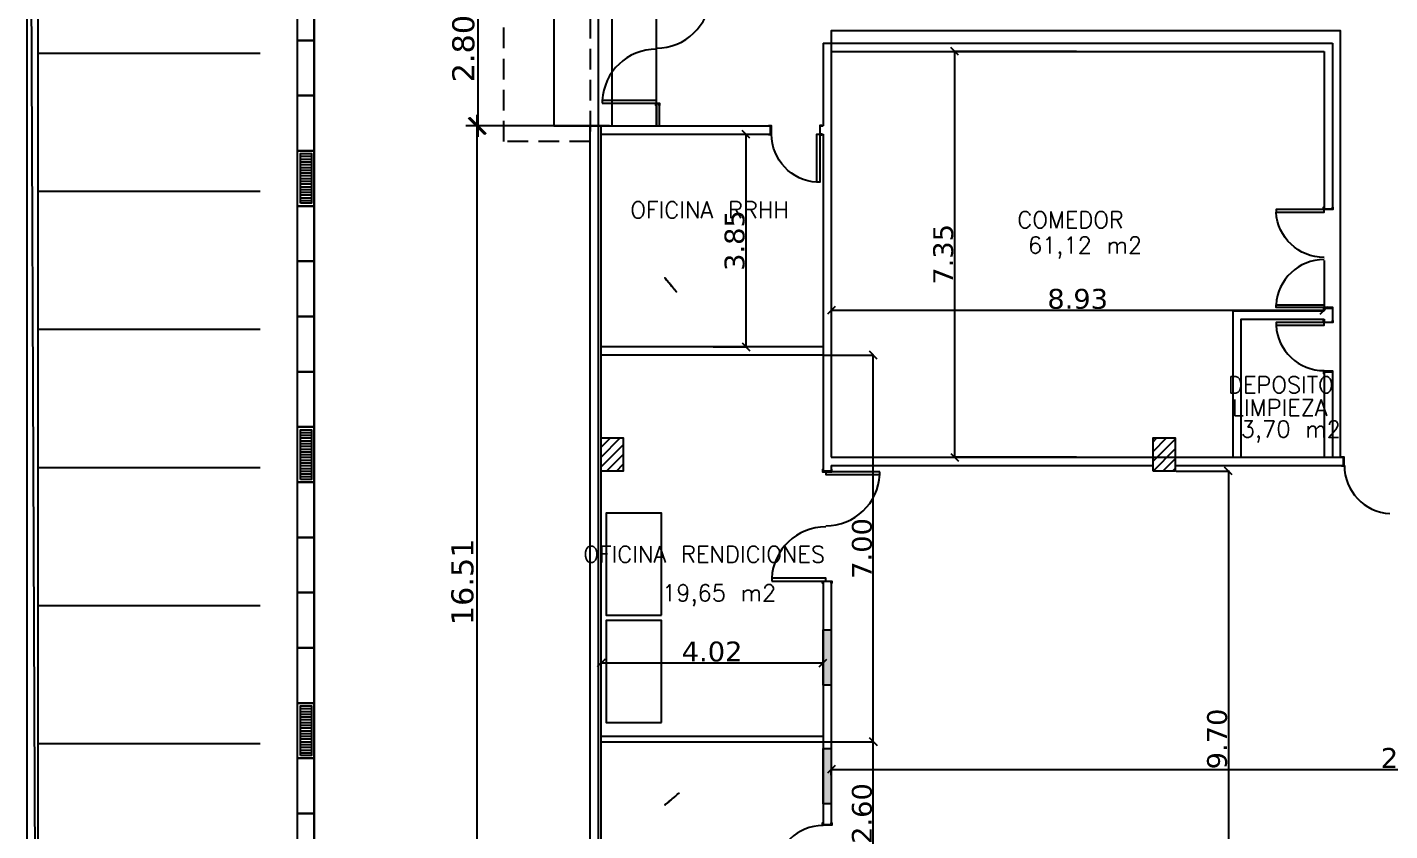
# Model space of a CAD drawing. Header units: millimetres. Extents: x 403 to 619, y 594 to 709.
# Drawn here: x 409.08 to 433.77, y 608.11 to 622.66 of the extents above; entities that cross this region are included whole.
import ezdxf

# ---------------------------------------------------------------- set-up
doc = ezdxf.new("R2010")
doc.units = ezdxf.units.MM
doc.linetypes.add('HIDDEN2', pattern=[0.1875, 0.125, -0.0625])
doc.layers.add('01-HATCH PAREDES 7070', color=254, linetype='Continuous', true_color=0xe6e6e6)
for name, color, linetype in [('Carpinterias', 5, 'Continuous'), ('COTAS', 6, 'Continuous'), ('Hatch ANMAT', 252, 'Continuous'), ('HATCH MINISTERIO', 252, 'Continuous'), ('Mobiliario', 8, 'Continuous')]:
    doc.layers.add(name, color=color, linetype=linetype)
doc.layers.add('Muros', color=1, linetype='Continuous', lineweight=25)
doc.styles.add('ARIAL', font='verdana.ttf')
doc.styles.get("Standard").update_dxf_attribs({"font": 'txt.shx'})
doc.dimstyles.new('200', dxfattribs={"dimscale": 0.2, "dimtxt": 1.8, "dimasz": 0.7, "dimexe": 0, "dimexo": 0.1, "dimgap": 0.08, "dimtad": 1, "dimzin": 5, "dimdsep": 46, "dimtxsty": 'ARIAL', "dimblk": 'OBLIQUE', "dimcen": -0.2, "dimdle": 0.05, "dimclrd": 1, "dimclre": 252, "dimclrt": 1, "dimadec": 3, "dimazin": 0, "dimtfac": 1, "dimtix": 1, "dimtmove": 2, "dimatfit": 3, "dimldrblk": 'NONE', "dimfxl": 0, "dimtolj": 1, "dimtzin": 5, "dimlwd": -1, "dimarcsym": 0})
doc.dimstyles.new('COTAS_100', dxfattribs={"dimtxt": 0.4, "dimasz": 0.3, "dimexe": 0.2, "dimexo": 0.05, "dimgap": 0.05, "dimtad": 1, "dimzin": 1, "dimdsep": 46, "dimtxsty": 'ARIAL', "dimblk": 'ARCHTICK', "dimcen": 0.2, "dimdle": 0.2, "dimclrd": 151, "dimclre": 252, "dimclrt": 2, "dimaunit": 1, "dimadec": 0, "dimazin": 0, "dimtfac": 1, "dimtmove": 0, "dimatfit": 3, "dimfxl": 1, "dimarcsym": 0})

# ---------------------------------------------------------------- blocks, each defined once
blk = doc.blocks.new('A$C3E6B7836')
h = blk.add_hatch()
h.set_pattern_fill('ANSI31', color=256, style=0)
h.set_pattern_definition([(45, (-13.37838, -34.88476), (-0.08838835, 0.08838835), [])])
h.paths.add_polyline_path([(-0.2, -0.3), (-0.2, 0.3), (0.2, 0.3), (0.2, -0.3)])
blk.add_lwpolyline([(-0.2, -0.3), (-0.2, 0.3), (0.2, 0.3), (0.2, -0.3), (-0.2, -0.3)])
blk = doc.blocks.new('A$C27C67A46')
at = {"color": 1}
for points in [[(-0.15, 0), (-0.15, 0.03), (-0.16, 0.03), (-0.16, -0.01), (0.01, -0.01), (0.01, 0.03), (0, 0.03), (0, 0), (-0.15, 0)], [(0.88, -0.01), (-0.1, -0.01), (-0.1, -0.06), (0.88, -0.06), (0.88, -0.01)], [(-1.08, -1.99), (-0.1, -1.99), (-0.1, -1.94), (-1.08, -1.94), (-1.08, -1.99)], [(-0.15, -2), (-0.15, -2.03), (-0.16, -2.03), (-0.16, -1.99), (0.01, -1.99), (0.01, -2.03), (0, -2.03), (0, -2), (-0.15, -2)]]:
    blk.add_lwpolyline(points, dxfattribs=at)
for centre, start, end in [((-0.1, -0.01), 270, 357.0793), ((-0.1, -1.99), 90, 177.0793)]:
    blk.add_arc(centre, 0.981, start, end, dxfattribs=at)
blk = doc.blocks.new('A$C16405367')
at = {"color": 1}
for points in [[(0.93, 1.02), (0.96, 1.02), (0.96, 1.03), (0.92, 1.03), (0.92, 0.86), (0.96, 0.86), (0.96, 0.87), (0.93, 0.87), (0.93, 1.02)], [(0.92, 0.87), (0.92, 0), (0.87, 0), (0.87, 0.87), (0.92, 0.87)]]:
    blk.add_lwpolyline(points, dxfattribs=at)
blk.add_arc((0.92, 0.87), 0.871, 180, 266.7108, dxfattribs=at)
blk = doc.blocks.new('A$C66EF1AA0')
at = {"color": 1}
for points in [[(-0.01, 0), (-0.01, 0.87), (-0.06, 0.87), (-0.06, 0), (-0.01, 0)], [(-0.9, -0.15), (-0.93, -0.15), (-0.93, -0.16), (-0.89, -0.16), (-0.89, 0.01), (-0.93, 0.01), (-0.93, 0), (-0.9, 0), (-0.9, -0.15)], [(0, -0.15), (0.03, -0.15), (0.03, -0.16), (-0.01, -0.16), (-0.01, 0.01), (0.03, 0.01), (0.03, 0), (0, 0), (0, -0.15)]]:
    blk.add_lwpolyline(points, dxfattribs=at)
blk.add_arc((-0.01, 0), 0.871, 93.2892, 180, dxfattribs=at)
blk = doc.blocks.new('24561')
at = {"layer": 'Mobiliario', "extrusion": (0, -1, 0), "elevation": 872.871823}
blk.add_lwpolyline([(127.995422, 628.438857, 0.818521), (138.490141, 518.308803, 0.092289), (330.893339, 468.896709)], format="xyb", dxfattribs=at)
blk = doc.blocks.new('OL-EIN-MCPBL')
at = {"layer": 'Mobiliario', "extrusion": (5.68434e-17, -1, 0), "elevation": -66.131157}
blk.add_lwpolyline([(212.931913, 494.698246, 0.816137), (247.914312, 668.225162, 0.077765), (10.033996, 654.240394)], format="xyb", dxfattribs=at)
at = {"layer": 'Mobiliario'}
blk.add_blockref('24561', (-117.961425, 939.00298, 25.801537), dxfattribs=at)
blk = doc.blocks.new('A$C17A91D92')
at = {"color": 1}
for points in [[(0.15, 0.9), (0.15, 0.93), (0.16, 0.93), (0.16, 0.89), (-0.01, 0.89), (-0.01, 0.93), (0, 0.93), (0, 0.9), (0.15, 0.9)], [(0, 0.01), (-0.87, 0.01), (-0.87, 0.06), (0, 0.06), (0, 0.01)], [(0.15, 0), (0.15, -0.03), (0.16, -0.03), (0.16, 0.01), (-0.01, 0.01), (-0.01, -0.03), (0, -0.03), (0, 0), (0.15, 0)]]:
    blk.add_lwpolyline(points, dxfattribs=at)
blk.add_arc((0, 0.01), 0.871, 90, 176.7108, dxfattribs=at)
blk = doc.blocks.new('_OBLIQUE')
at = {"color": 0, "linetype": 'ByBlock', "ltscale": 0.05}
blk.add_line((-0.5, -0.5), (0.5, 0.5), dxfattribs=at)
blk = doc.blocks.new('*D48')
at = {"layer": 'COTAS', "color": 252, "lineweight": -2}
for p, q in [((429.896214, 614.620915), (430.843432, 614.620915)), ((429.896214, 604.920915), (430.843432, 604.920915))]:
    blk.add_line(p, q, dxfattribs=at)
at = {"layer": 'COTAS', "color": 1}
blk.add_line((430.843432, 614.630915), (430.843432, 604.910915), dxfattribs=at)
at = {"layer": 'Defpoints', "color": 0}
for p in [(429.876214, 614.620915), (429.876214, 604.920915), (430.843432, 604.920915)]:
    blk.add_point(p, dxfattribs=at)
at = {"layer": 'COTAS', "color": 1, "xscale": 0.14, "yscale": 0.14, "zscale": 0.14}
for p, rotation in [((430.843432, 614.620915), 90), ((430.843432, 604.920915), 270)]:
    blk.add_blockref('_OBLIQUE', p, dxfattribs=dict(at, rotation=rotation))
at = {"layer": 'COTAS', "color": 1, "insert": (430.639872, 609.770915), "char_height": 0.36, "attachment_point": 5, "rotation": 90, "style": 'ARIAL'}
blk.add_mtext('\\A1;9.70', dxfattribs=at)
blk = doc.blocks.new('_None')
blk = doc.blocks.new('*D49')
at = {"layer": 'COTAS', "color": 1}
blk.add_line((423.636214, 609.220915), (444.986214, 609.220915), dxfattribs=at)
at = {"layer": 'COTAS', "color": 252, "lineweight": -2}
for p, q in [((423.646214, 609.115915), (423.646214, 609.220915)), ((444.976214, 609.240915), (444.976214, 609.220915))]:
    blk.add_line(p, q, dxfattribs=at)
at = {"layer": 'Defpoints', "color": 0}
for p in [(444.976214, 609.220915), (444.976214, 609.220915), (423.646214, 609.095915)]:
    blk.add_point(p, dxfattribs=at)
at = {"layer": 'COTAS', "color": 1, "xscale": 0.14, "yscale": 0.14, "zscale": 0.14, "rotation": 180}
blk.add_blockref('_OBLIQUE', (423.646214, 609.220915), dxfattribs=at)
at = {"layer": 'COTAS', "color": 1, "xscale": 0.14, "yscale": 0.14, "zscale": 0.14}
blk.add_blockref('_OBLIQUE', (444.976214, 609.220915), dxfattribs=at)
at = {"layer": 'COTAS', "color": 1, "insert": (434.311214, 609.424475), "char_height": 0.36, "attachment_point": 5, "style": 'ARIAL'}
blk.add_mtext('\\A1;21.33', dxfattribs=at)
blk = doc.blocks.new('*D51')
at = {"layer": 'COTAS', "color": 252, "lineweight": -2}
for p, q in [((423.516214, 609.720915), (424.40698, 609.720915)), ((423.516214, 607.120915), (424.40698, 607.120915))]:
    blk.add_line(p, q, dxfattribs=at)
at = {"layer": 'COTAS', "color": 1}
blk.add_line((424.40698, 607.110915), (424.40698, 609.730915), dxfattribs=at)
at = {"layer": 'Defpoints', "color": 0}
for p in [(423.496214, 609.720915), (424.40698, 609.720915), (423.496214, 607.120915)]:
    blk.add_point(p, dxfattribs=at)
at = {"layer": 'COTAS', "color": 1, "xscale": 0.14, "yscale": 0.14, "zscale": 0.14}
for p, rotation in [((424.40698, 609.720915), 90), ((424.40698, 607.120915), 270)]:
    blk.add_blockref('_OBLIQUE', p, dxfattribs=dict(at, rotation=rotation))
at = {"layer": 'COTAS', "color": 1, "insert": (424.20342, 608.420915), "char_height": 0.36, "attachment_point": 5, "rotation": 90, "style": 'ARIAL'}
blk.add_mtext('\\A1;2.60', dxfattribs=at)
blk = doc.blocks.new('*D52')
at = {"layer": 'COTAS', "color": 252, "lineweight": -2}
for p, q in [((423.516214, 616.720915), (424.40698, 616.720915)), ((423.516214, 609.720915), (424.40698, 609.720915))]:
    blk.add_line(p, q, dxfattribs=at)
at = {"layer": 'COTAS', "color": 1}
blk.add_line((424.40698, 609.710915), (424.40698, 616.730915), dxfattribs=at)
at = {"layer": 'Defpoints', "color": 0}
for p in [(423.496214, 616.720915), (424.40698, 616.720915), (423.496214, 609.720915)]:
    blk.add_point(p, dxfattribs=at)
at = {"layer": 'COTAS', "color": 1, "xscale": 0.14, "yscale": 0.14, "zscale": 0.14}
for p, rotation in [((424.40698, 616.720915), 90), ((424.40698, 609.720915), 270)]:
    blk.add_blockref('_OBLIQUE', p, dxfattribs=dict(at, rotation=rotation))
at = {"layer": 'COTAS', "color": 1, "insert": (424.20342, 613.220915), "char_height": 0.36, "attachment_point": 5, "rotation": 90, "style": 'ARIAL'}
blk.add_mtext('\\A1;7.00', dxfattribs=at)
blk = doc.blocks.new('*D53')
at = {"layer": 'COTAS', "color": 252, "lineweight": -2}
for p, q in [((421.036214, 620.720915), (422.100502, 620.720915)), ((421.506214, 616.870915), (422.100502, 616.870915))]:
    blk.add_line(p, q, dxfattribs=at)
at = {"layer": 'COTAS', "color": 1}
blk.add_line((422.100502, 620.730915), (422.100502, 616.860915), dxfattribs=at)
at = {"layer": 'Defpoints', "color": 0}
for p in [(421.016214, 620.720915), (421.486214, 616.870915), (422.100502, 616.870915)]:
    blk.add_point(p, dxfattribs=at)
at = {"layer": 'COTAS', "color": 1, "xscale": 0.14, "yscale": 0.14, "zscale": 0.14}
for p, rotation in [((422.100502, 620.720915), 90), ((422.100502, 616.870915), 270)]:
    blk.add_blockref('_OBLIQUE', p, dxfattribs=dict(at, rotation=rotation))
at = {"layer": 'COTAS', "color": 1, "insert": (421.896222, 618.795915), "char_height": 0.36, "attachment_point": 5, "rotation": 90, "style": 'ARIAL'}
blk.add_mtext('\\A1;3.85', dxfattribs=at)
blk = doc.blocks.new('*D54')
at = {"layer": 'COTAS', "color": 1}
blk.add_line((419.466214, 611.147869), (423.506214, 611.147869), dxfattribs=at)
at = {"layer": 'COTAS', "color": 252, "lineweight": -2}
for p, q in [((419.476214, 611.011642), (419.476214, 611.147869)), ((423.496214, 611.011642), (423.496214, 611.147869))]:
    blk.add_line(p, q, dxfattribs=at)
at = {"layer": 'Defpoints', "color": 0}
for p in [(423.496214, 611.147869), (419.476214, 610.991642), (423.496214, 610.991642)]:
    blk.add_point(p, dxfattribs=at)
at = {"layer": 'COTAS', "color": 1, "xscale": 0.14, "yscale": 0.14, "zscale": 0.14, "rotation": 180}
blk.add_blockref('_OBLIQUE', (419.476214, 611.147869), dxfattribs=at)
at = {"layer": 'COTAS', "color": 1, "xscale": 0.14, "yscale": 0.14, "zscale": 0.14}
blk.add_blockref('_OBLIQUE', (423.496214, 611.147869), dxfattribs=at)
at = {"layer": 'COTAS', "color": 1, "insert": (421.486214, 611.351429), "char_height": 0.36, "attachment_point": 5, "style": 'ARIAL'}
blk.add_mtext('\\A1;4.02', dxfattribs=at)
blk = doc.blocks.new('*D55')
at = {"layer": 'COTAS', "color": 1}
blk.add_line((425.880369, 622.230915), (425.880369, 614.860915), dxfattribs=at)
at = {"layer": 'COTAS', "color": 252, "lineweight": -2}
for p, q in [((428.091214, 622.220915), (425.880369, 622.220915)), ((428.091214, 614.870915), (425.880369, 614.870915))]:
    blk.add_line(p, q, dxfattribs=at)
at = {"layer": 'Defpoints', "color": 0}
for p in [(428.111214, 622.220915), (425.880369, 614.870915), (428.111214, 614.870915)]:
    blk.add_point(p, dxfattribs=at)
at = {"layer": 'COTAS', "color": 1, "xscale": 0.14, "yscale": 0.14, "zscale": 0.14}
for p, rotation in [((425.880369, 622.220915), 90), ((425.880369, 614.870915), 270)]:
    blk.add_blockref('_OBLIQUE', p, dxfattribs=dict(at, rotation=rotation))
at = {"layer": 'COTAS', "color": 1, "insert": (425.676809, 618.545915), "char_height": 0.36, "attachment_point": 5, "rotation": 90, "style": 'ARIAL'}
blk.add_mtext('\\A1;7.35', dxfattribs=at)
blk = doc.blocks.new('*D56')
at = {"layer": 'COTAS', "color": 252, "lineweight": -2}
for p, q in [((423.646214, 618.525915), (423.646214, 617.532636)), ((432.576214, 618.432351), (432.576214, 617.532636))]:
    blk.add_line(p, q, dxfattribs=at)
at = {"layer": 'COTAS', "color": 1}
blk.add_line((423.636214, 617.532636), (432.586214, 617.532636), dxfattribs=at)
at = {"layer": 'Defpoints', "color": 0}
for p in [(423.646214, 618.545915), (432.576214, 618.452351), (432.576214, 617.532636)]:
    blk.add_point(p, dxfattribs=at)
at = {"layer": 'COTAS', "color": 1, "xscale": 0.14, "yscale": 0.14, "zscale": 0.14, "rotation": 180}
blk.add_blockref('_OBLIQUE', (423.646214, 617.532636), dxfattribs=at)
at = {"layer": 'COTAS', "color": 1, "xscale": 0.14, "yscale": 0.14, "zscale": 0.14}
blk.add_blockref('_OBLIQUE', (432.576214, 617.532636), dxfattribs=at)
at = {"layer": 'COTAS', "color": 1, "insert": (428.111214, 617.736916), "char_height": 0.36, "attachment_point": 5, "style": 'ARIAL'}
blk.add_mtext('\\A1;8.93', dxfattribs=at)
blk = doc.blocks.new('_ARCHTICK')
at = {"color": 0, "linetype": 'ByBlock', "const_width": 0.15}
blk.add_lwpolyline([(-0.5, -0.5), (0.5, 0.5)], dxfattribs=at)
blk = doc.blocks.new('*D89')
at = {"layer": '01-HATCH PAREDES 7070', "color": 252, "lineweight": -2}
for p, q in [((419.426214, 623.670915), (417.040628, 623.670915)), ((419.626214, 620.870915), (417.040628, 620.870915))]:
    blk.add_line(p, q, dxfattribs=at)
at = {"layer": '01-HATCH PAREDES 7070', "color": 151, "lineweight": -2}
blk.add_line((417.240628, 623.870915), (417.240628, 620.670915), dxfattribs=at)
at = {"layer": 'Defpoints', "color": 0}
for p in [(419.476214, 623.670915), (417.240628, 620.870915), (419.676214, 620.870915)]:
    blk.add_point(p, dxfattribs=at)
at = {"layer": '01-HATCH PAREDES 7070', "color": 151, "lineweight": -2, "xscale": 0.3, "yscale": 0.3, "zscale": 0.3}
for p, rotation in [((417.240628, 623.670915), 90), ((417.240628, 620.870915), 270)]:
    blk.add_blockref('_ARCHTICK', p, dxfattribs=dict(at, rotation=rotation))
at = {"layer": '01-HATCH PAREDES 7070', "color": 2, "insert": (416.981428, 622.270915), "char_height": 0.4, "attachment_point": 5, "rotation": 90, "style": 'ARIAL'}
blk.add_mtext('2.80', dxfattribs=at)
blk = doc.blocks.new('*D91')
at = {"layer": '01-HATCH PAREDES 7070', "color": 151, "lineweight": -2}
blk.add_line((417.222631, 621.070915), (417.222631, 604.16019), dxfattribs=at)
at = {"layer": '01-HATCH PAREDES 7070', "color": 252, "lineweight": -2}
for p, q in [((419.226214, 620.870915), (417.022631, 620.870915)), ((419.226214, 604.36019), (417.022631, 604.36019))]:
    blk.add_line(p, q, dxfattribs=at)
at = {"layer": 'Defpoints', "color": 0}
for p in [(419.276214, 620.870915), (417.222631, 604.36019), (419.276214, 604.36019)]:
    blk.add_point(p, dxfattribs=at)
at = {"layer": '01-HATCH PAREDES 7070', "color": 151, "lineweight": -2, "xscale": 0.3, "yscale": 0.3, "zscale": 0.3}
for p, rotation in [((417.222631, 620.870915), 90), ((417.222631, 604.36019), 270)]:
    blk.add_blockref('_ARCHTICK', p, dxfattribs=dict(at, rotation=rotation))
at = {"layer": '01-HATCH PAREDES 7070', "color": 2, "insert": (416.964631, 612.615553), "char_height": 0.4, "attachment_point": 5, "rotation": 90, "style": 'ARIAL'}
blk.add_mtext('16.51', dxfattribs=at)

msp = doc.modelspace()

# ---------------------------------------------------------------- hatches: boundary and pattern name
for points in [[(423.496214, 610.745915), (423.496214, 611.745915), (423.646214, 611.745915), (423.646214, 610.745915)], [(423.496214, 608.595915), (423.496214, 609.595915), (423.646214, 609.595915), (423.646214, 608.595915)]]:
    msp.add_hatch(color=5).paths.add_polyline_path(points)

# ---------------------------------------------------------------- linework, layer by layer
at = {"color": 2}
msp.add_line((409.076214, 594.220915), (409.076214, 642.240915), dxfattribs=at)
for p, q in [((418.617567, 623.670915), (418.617567, 620.870915)), ((419.676214, 620.870915), (419.676214, 623.670915)), ((420.476214, 620.870915), (420.476214, 623.670915)), ((423.496214, 622.370915), (432.726214, 622.370915)), ((423.496214, 622.370915), (423.496214, 620.870915)), ((423.646214, 622.220915), (432.576214, 622.220915)), ((423.646214, 622.220915), (423.646214, 614.870915)), ((432.576214, 622.220915), (432.576214, 619.360915)), ((432.726214, 622.370915), (432.726214, 619.360915)), ((420.476214, 621.280915), (420.476214, 620.870915)), ((420.526214, 621.280915), (420.526214, 620.870915)), ((418.617567, 620.870915), (419.276214, 620.870915)), ((419.276214, 604.420915), (419.276214, 620.870915)), ((419.276214, 620.870915), (422.556214, 620.870915)), ((419.476214, 604.620915), (419.476214, 620.870915)), ((419.476214, 620.720915), (422.556214, 620.720915)), ((423.436214, 620.870915), (423.496214, 620.870915)), ((423.436214, 620.720915), (423.496214, 620.720915)), ((423.496214, 620.720915), (423.496214, 614.610915)), ((432.576214, 617.540915), (432.576214, 617.520915)), ((432.726214, 617.540915), (432.726214, 617.350915)), ((432.576214, 617.370915), (432.576214, 617.350915)), ((432.576214, 616.430915), (432.576214, 614.870915)), ((432.726214, 616.430915), (432.726214, 614.870915)), ((423.646214, 614.870915), (429.476214, 614.870915)), ((429.876214, 614.870915), (430.926214, 614.870915)), ((431.076214, 614.870915), (431.586214, 614.870915)), ((431.586214, 614.870915), (432.576214, 614.870915)), ((432.726214, 614.870915), (432.936214, 614.870915)), ((423.646214, 614.720915), (429.476214, 614.720915)), ((423.646214, 614.720915), (423.646214, 614.610915)), ((429.876214, 614.720915), (432.936214, 614.720915)), ((423.496214, 612.630915), (423.496214, 608.210915)), ((423.646214, 612.630915), (423.646214, 608.210915))]:
    msp.add_line(p, q)
at = {"color": 252}
for p, q in [((414.026214, 620.320915), (414.226214, 620.320915)), ((414.026214, 620.270915), (414.226214, 620.270915)), ((414.026214, 620.220915), (414.226214, 620.220915)), ((414.026214, 620.170915), (414.226214, 620.170915)), ((414.026214, 620.120915), (414.226214, 620.120915)), ((414.026214, 620.070915), (414.226214, 620.070915)), ((414.026214, 620.020915), (414.226214, 620.020915)), ((414.026214, 619.970915), (414.226214, 619.970915)), ((414.026214, 619.920915), (414.226214, 619.920915)), ((414.026214, 619.870915), (414.226214, 619.870915)), ((414.026214, 619.820915), (414.226214, 619.820915)), ((414.026214, 619.770915), (414.226214, 619.770915)), ((414.026214, 619.720915), (414.226214, 619.720915)), ((414.026214, 619.670915), (414.226214, 619.670915)), ((414.026214, 619.620915), (414.226214, 619.620915)), ((414.026214, 619.570915), (414.226214, 619.570915)), ((414.026214, 619.520915), (414.226214, 619.520915)), ((414.026214, 615.320915), (414.226214, 615.320915)), ((414.026214, 615.270915), (414.226214, 615.270915)), ((414.026214, 615.220915), (414.226214, 615.220915)), ((414.026214, 615.170915), (414.226214, 615.170915)), ((414.026214, 615.120915), (414.226214, 615.120915)), ((414.026214, 615.070915), (414.226214, 615.070915)), ((414.026214, 615.020915), (414.226214, 615.020915)), ((414.026214, 614.970915), (414.226214, 614.970915)), ((414.026214, 614.920915), (414.226214, 614.920915)), ((414.026214, 614.870915), (414.226214, 614.870915)), ((414.026214, 614.820915), (414.226214, 614.820915)), ((414.026214, 614.770915), (414.226214, 614.770915)), ((414.026214, 614.720915), (414.226214, 614.720915)), ((414.026214, 614.670915), (414.226214, 614.670915)), ((414.026214, 614.620915), (414.226214, 614.620915)), ((414.026214, 614.570915), (414.226214, 614.570915)), ((414.026214, 614.520915), (414.226214, 614.520915)), ((414.026214, 610.320915), (414.226214, 610.320915)), ((414.026214, 610.270915), (414.226214, 610.270915)), ((414.026214, 610.220915), (414.226214, 610.220915)), ((414.026214, 610.170915), (414.226214, 610.170915)), ((414.026214, 610.120915), (414.226214, 610.120915)), ((414.026214, 610.070915), (414.226214, 610.070915)), ((414.026214, 610.020915), (414.226214, 610.020915)), ((414.026214, 609.970915), (414.226214, 609.970915)), ((414.026214, 609.920915), (414.226214, 609.920915)), ((414.026214, 609.870915), (414.226214, 609.870915)), ((414.026214, 609.820915), (414.226214, 609.820915)), ((414.026214, 609.770915), (414.226214, 609.770915)), ((414.026214, 609.720915), (414.226214, 609.720915)), ((414.026214, 609.670915), (414.226214, 609.670915)), ((414.026214, 609.620915), (414.226214, 609.620915)), ((414.026214, 609.570915), (414.226214, 609.570915)), ((414.026214, 609.520915), (414.226214, 609.520915))]:
    msp.add_line(p, q, dxfattribs=at)
at = {"color": 2}
msp.add_lwpolyline([(409.276214, 594.420915), (409.276214, 642.240915)], dxfattribs=at)
at = {"color": 252}
for points in [[(414.276214, 594.420915), (414.276214, 639.321809)], [(413.976214, 594.420915), (413.976214, 639.152454)], [(413.976214, 622.420915), (413.976214, 623.420915), (414.276214, 623.420915), (414.276214, 622.420915), (413.976214, 622.420915)], [(413.976214, 621.420915), (413.976214, 622.420915), (414.276214, 622.420915), (414.276214, 621.420915), (413.976214, 621.420915)], [(413.976214, 620.420915), (413.976214, 621.420915), (414.276214, 621.420915), (414.276214, 620.420915), (413.976214, 620.420915)], [(413.976214, 619.420915), (413.976214, 620.420915), (414.276214, 620.420915), (414.276214, 619.420915), (413.976214, 619.420915)], [(413.976214, 618.420915), (413.976214, 619.420915), (414.276214, 619.420915), (414.276214, 618.420915), (413.976214, 618.420915)], [(413.976214, 617.420915), (413.976214, 618.420915), (414.276214, 618.420915), (414.276214, 617.420915), (413.976214, 617.420915)], [(413.976214, 616.420915), (413.976214, 617.420915), (414.276214, 617.420915), (414.276214, 616.420915), (413.976214, 616.420915)], [(413.976214, 615.420915), (413.976214, 616.420915), (414.276214, 616.420915), (414.276214, 615.420915), (413.976214, 615.420915)], [(413.976214, 614.420915), (413.976214, 615.420915), (414.276214, 615.420915), (414.276214, 614.420915), (413.976214, 614.420915)], [(413.976214, 613.420915), (413.976214, 614.420915), (414.276214, 614.420915), (414.276214, 613.420915), (413.976214, 613.420915)], [(413.976214, 612.420915), (413.976214, 613.420915), (414.276214, 613.420915), (414.276214, 612.420915), (413.976214, 612.420915)], [(413.976214, 611.420915), (413.976214, 612.420915), (414.276214, 612.420915), (414.276214, 611.420915), (413.976214, 611.420915)], [(413.976214, 610.420915), (413.976214, 611.420915), (414.276214, 611.420915), (414.276214, 610.420915), (413.976214, 610.420915)], [(413.976214, 609.420915), (413.976214, 610.420915), (414.276214, 610.420915), (414.276214, 609.420915), (413.976214, 609.420915)], [(413.976214, 608.420915), (413.976214, 609.420915), (414.276214, 609.420915), (414.276214, 608.420915), (413.976214, 608.420915)], [(413.976214, 607.420915), (413.976214, 608.420915), (414.276214, 608.420915), (414.276214, 607.420915), (413.976214, 607.420915)]]:
    msp.add_lwpolyline(points, dxfattribs=at)
at = {"color": 1}
for points in [[(419.496214, 621.280915), (420.476214, 621.280915), (420.476214, 621.330915), (419.496214, 621.330915), (419.496214, 621.280915)], [(420.476214, 621.270915), (420.476214, 621.240915), (420.466214, 621.240915), (420.466214, 621.280915), (420.536214, 621.280915), (420.536214, 621.240915), (420.526214, 621.240915), (420.526214, 621.270915), (420.476214, 621.270915)], [(432.926214, 614.870915), (432.896214, 614.870915), (432.896214, 614.880915), (432.936214, 614.880915), (432.936214, 614.710915), (432.896214, 614.710915), (432.896214, 614.720915), (432.926214, 614.720915), (432.926214, 614.870915)]]:
    msp.add_lwpolyline(points, dxfattribs=at)
at = {"color": 252}
for points in [[(414.026214, 619.470915), (414.026214, 620.370915), (414.226214, 620.370915), (414.226214, 619.470915)], [(414.026214, 614.470915), (414.026214, 615.370915), (414.226214, 615.370915), (414.226214, 614.470915)], [(414.026214, 609.470915), (414.026214, 610.370915), (414.226214, 610.370915), (414.226214, 609.470915)]]:
    msp.add_lwpolyline(points, close=True, dxfattribs=at)
for points in [[(430.926214, 614.870915), (430.926214, 614.870915), (430.926214, 617.520915), (432.576214, 617.520915)], [(431.076214, 614.870915), (431.076214, 614.870915), (431.076214, 617.370915), (432.576214, 617.370915)]]:
    msp.add_lwpolyline(points)
at = {"color": 7}
for points in [[(420.56931, 612.012368), (420.56931, 613.862368), (419.56931, 613.862368), (419.56931, 612.012368), (420.56931, 612.012368)], [(420.56931, 610.066642), (420.56931, 611.916642), (419.56931, 611.916642), (419.56931, 610.066642), (420.56931, 610.066642)]]:
    msp.add_lwpolyline(points, dxfattribs=at)
at = {"color": 5}
for points in [[(423.496214, 610.745915), (423.496214, 611.745915), (423.646214, 611.745915), (423.646214, 610.745915), (423.496214, 610.745915)], [(423.496214, 608.595915), (423.496214, 609.595915), (423.646214, 609.595915), (423.646214, 608.595915), (423.496214, 608.595915)]]:
    msp.add_lwpolyline(points, dxfattribs=at)
at = {"color": 1}
for centre, radius, start, end in [((420.476214, 623.260915), 0.981275, 270, 357.079278), ((420.476214, 621.280915), 0.981275, 90, 177.079278), ((433.816214, 614.720915), 0.871436, 180, 266.710757)]:
    msp.add_arc(centre, radius, start, end, dxfattribs=at)
at = {"layer": '01-HATCH PAREDES 7070'}
msp.add_lwpolyline([(409.276214, 594.420915), (409.076214, 642.240915)], dxfattribs=at)
at = {"layer": 'Carpinterias', "color": 1}
for p, q in [((413.299136, 622.183141), (409.276214, 622.183141)), ((413.299136, 619.683141), (409.276214, 619.683141)), ((413.299136, 617.183141), (409.276214, 617.183141)), ((413.299136, 614.683141), (409.276214, 614.683141)), ((413.299136, 612.183141), (409.276214, 612.183141)), ((413.299136, 609.683141), (409.276214, 609.683141))]:
    msp.add_line(p, q, dxfattribs=at)
at = {"layer": 'Carpinterias', "color": 1, "linetype": 'HIDDEN2', "ltscale": 3}
msp.add_lwpolyline([(417.711738, 623.956466), (419.276214, 623.956466), (419.276214, 620.5892), (417.711738, 620.5892)], close=True, dxfattribs=at)
at = {"layer": 'Hatch ANMAT'}
msp.add_lwpolyline([(472.974977, 655.220915), (472.926214, 604.640915), (419.426214, 604.640915), (419.426214, 636.871772), (441.714009, 649.349831), (445.177055, 651.044635), (445.325688, 651.093718), (472.986214, 666.877589), (472.986214, 666.877589), (472.986214, 666.877589)], dxfattribs=at)
at = {"layer": 'Hatch ANMAT', "ltscale": 0.01}
msp.add_lwpolyline([(423.646214, 614.870915), (432.876214, 614.870915), (432.876214, 622.590915), (423.646214, 622.590915)], close=True, dxfattribs=at)
at = {"layer": 'HATCH MINISTERIO', "ltscale": 0.01, "const_width": 0.01}
msp.add_lwpolyline([(466.017502, 604.640915), (419.426214, 604.640915), (419.426214, 636.871772), (441.714009, 649.349831), (445.177055, 651.044635), (445.383874, 647.844521), (466.226214, 659.524106), (466.226214, 659.524106), (466.226214, 659.524106)], dxfattribs=at)
at = {"layer": 'Muros'}
for p, q in [((423.496214, 616.870915), (419.476214, 616.870915)), ((423.496214, 616.720915), (419.476214, 616.720915)), ((419.476214, 609.820915), (423.496214, 609.820915)), ((419.476214, 609.720915), (423.496214, 609.720915))]:
    msp.add_line(p, q, dxfattribs=at)

# ---------------------------------------------------------------- block references
at = {"color": 1, "xscale": -1}
for name, p, rotation in [('A$C66EF1AA0', (423.446214, 620.720915), 180), ('A$C16405367', (431.706214, 618.440915), 270)]:
    msp.add_blockref(name, p, dxfattribs=dict(at, rotation=rotation))
at = {"color": 1}
for name, p, rotation in [('A$C16405367', (431.706214, 618.500915), 270), ('A$C66EF1AA0', (432.576214, 617.320915), 90)]:
    msp.add_blockref(name, p, dxfattribs=dict(at, rotation=rotation))
at = {"xscale": -0.001, "yscale": 0.001, "zscale": 0.001}
for p, rotation in [((420.698456, 618.139269, -0.7425), 130), ((420.905723, 608.71944, -0.7425), 40)]:
    msp.add_blockref('OL-EIN-MCPBL', p, dxfattribs=dict(at, rotation=rotation))
for p in [(419.676214, 614.920915), (429.676214, 614.920915)]:
    msp.add_blockref('A$C3E6B7836', p)
at = {"color": 1}
for name, p in [('A$C27C67A46', (423.646214, 614.620915)), ('A$C17A91D92', (423.496214, 607.320915))]:
    msp.add_blockref(name, p, dxfattribs=at)

# ---------------------------------------------------------------- texts
for s, p in [('OFICINA RRHH', (420.003952, 619.200057)), ('COMEDOR', (427.018018, 619.021781)), ('61,12 m2', (427.210987, 618.563173)), ('DEPOSITO', (430.836475, 616.033359)), ('LIMPIEZA', (430.905531, 615.619231)), ('3,70 m2', (431.067953, 615.23253)), ('OFICINA RENDICIONES', (419.152789, 612.964812)), ('19,65 m2', (420.580786, 612.265774))]:
    msp.add_text(s, height=0.3).set_placement(p)

# ---------------------------------------------------------------- dimensions: what is measured, and where the dimension line sits
at = {"layer": '01-HATCH PAREDES 7070'}
for base, p1, p2, picture, middle in [((417.240628, 620.870915), (419.476214, 623.670915), (419.676214, 620.870915), '*D89', (416.981428, 622.270915)), ((417.222631, 604.36019), (419.276214, 620.870915), (419.276214, 604.36019), '*D91', (416.964631, 612.615553))]:
    dim = msp.add_linear_dim(base=base, p1=p1, p2=p2, angle=90, dimstyle='COTAS_100', dxfattribs=at)
    dim.commit()
    dim.dimension.update_dxf_attribs({"geometry": picture, "text_midpoint": middle})
at = {"layer": 'COTAS'}
for base, p1, p2, picture, middle in [((425.880369, 614.870915), (428.111214, 622.220915), (428.111214, 614.870915), '*D55', (425.676809, 618.545915)), ((422.100502, 616.870915), (421.016214, 620.720915), (421.486214, 616.870915), '*D53', (421.896222, 618.795915)), ((424.40698, 616.720915), (423.496214, 609.720915), (423.496214, 616.720915), '*D52', (424.20342, 613.220915)), ((430.843432, 604.920915), (429.876214, 614.620915), (429.876214, 604.920915), '*D48', (430.639872, 609.770915)), ((424.40698, 609.720915), (423.496214, 607.120915), (423.496214, 609.720915), '*D51', (424.20342, 608.420915))]:
    dim = msp.add_linear_dim(base=base, p1=p1, p2=p2, angle=90, dimstyle='200', dxfattribs=at)
    dim.commit()
    dim.dimension.update_dxf_attribs({"geometry": picture, "text_midpoint": middle})
for base, p1, p2, picture, middle in [((432.576214, 617.532636), (423.646214, 618.545915), (432.576214, 618.452351), '*D56', (428.111214, 617.736916)), ((423.496214, 611.147869), (419.476214, 610.991642), (423.496214, 610.991642), '*D54', (421.486214, 611.351429)), ((444.976214, 609.220915), (423.646214, 609.095915), (444.976214, 609.220915), '*D49', (434.311214, 609.424475))]:
    dim = msp.add_linear_dim(base=base, p1=p1, p2=p2, dimstyle='200', dxfattribs=at)
    dim.commit()
    dim.dimension.update_dxf_attribs({"geometry": picture, "text_midpoint": middle})

doc.saveas('drawing.dxf')
